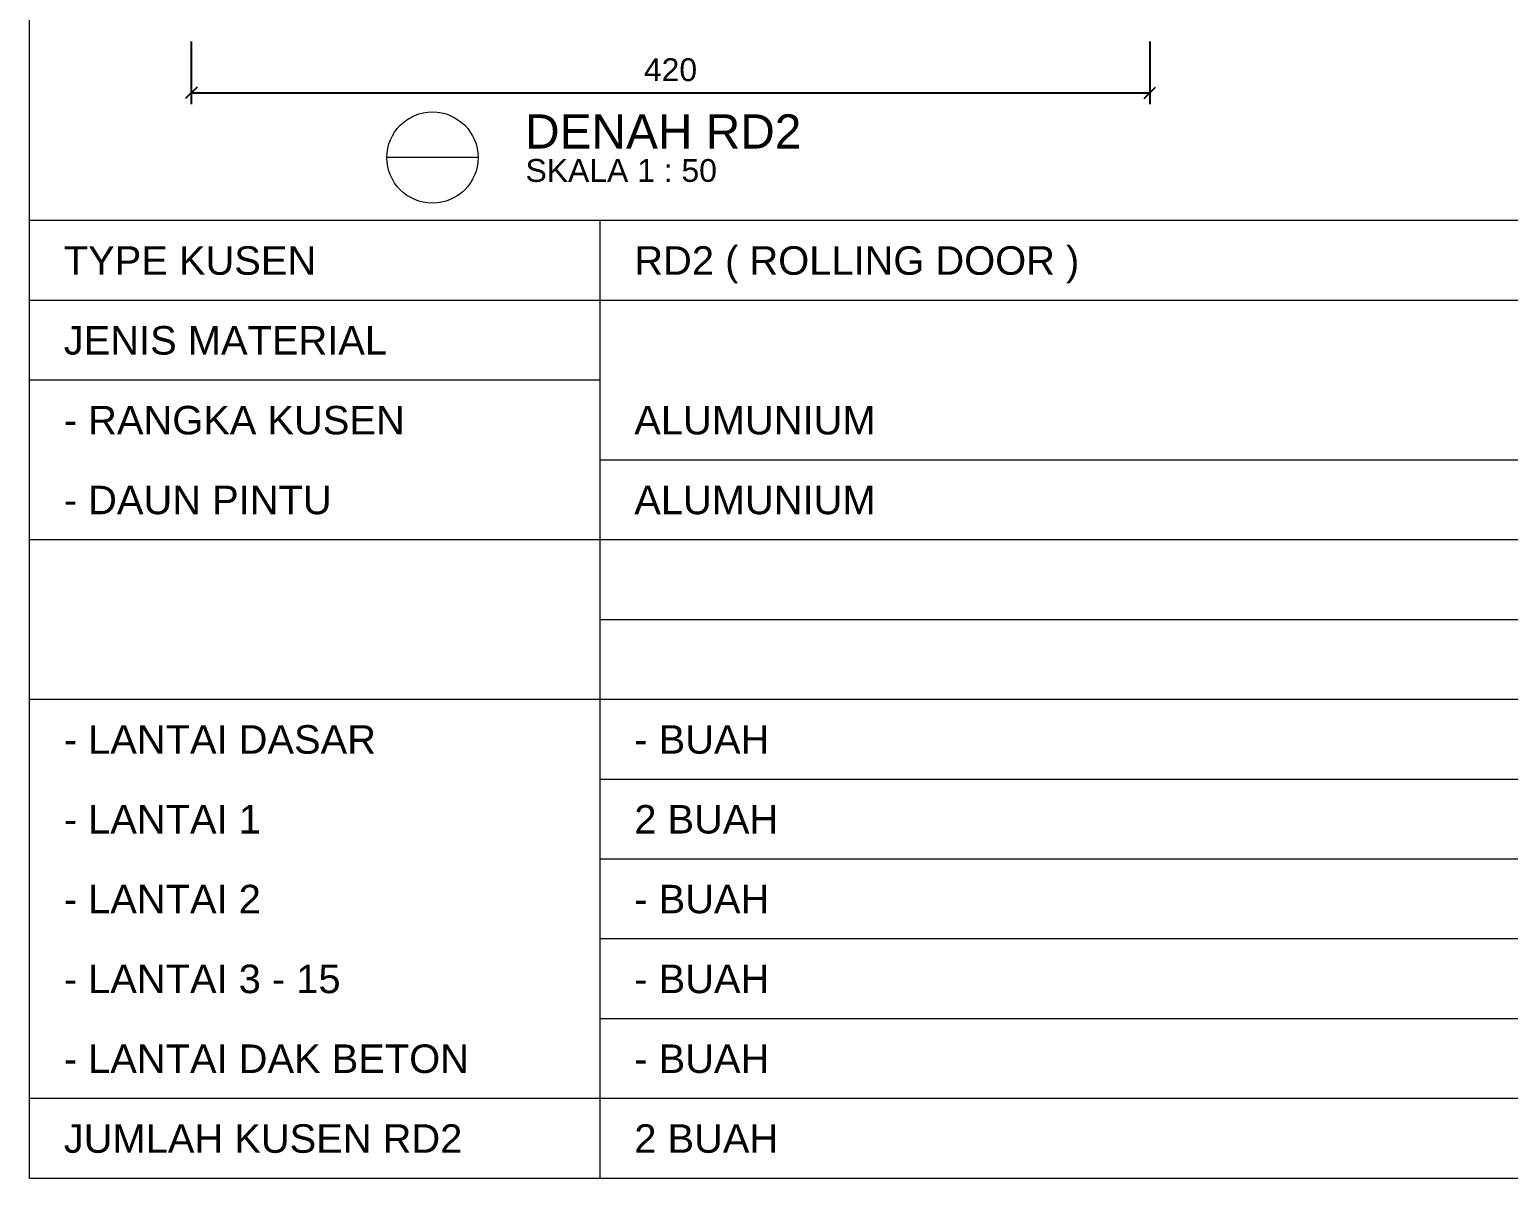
# Model space of a CAD drawing. Header units: millimetres. Extents: x -108 to 357, y -17 to 192.
# Drawn here: x 314.54 to 327.5, y 28.49 to 38.56 of the extents above; entities that cross this region are included whole.
import ezdxf
from ezdxf.enums import TextEntityAlignment as Align

# ---------------------------------------------------------------- set-up
doc = ezdxf.new("R2010")
doc.units = ezdxf.units.MM
doc.layers.get('defpoints').update_dxf_attribs({"color": 1})
for name, color, linetype, lineweight in [('lan', 7, 'Continuous', 15), ('NOT', 7, 'Continuous', 20), ('u', 6, 'Continuous', 20)]:
    doc.layers.add(name, color=color, linetype=linetype, lineweight=lineweight)
doc.styles.get("Standard").update_dxf_attribs({"font": 'arial.ttf'})
doc.dimstyles.new('SK-50', dxfattribs={"dimscale": 0, "dimtxt": 0.2, "dimasz": 0.1, "dimexe": 0.1, "dimexo": 0, "dimgap": 0.1, "dimtad": 1, "dimdec": 0, "dimlfac": 50, "dimzin": 0, "dimdsep": 46, "dimtxsty": 'Standard', "dimblk": 'OBLIQUE', "dimcen": 0.09, "dimclrd": 256, "dimclre": 256, "dimclrt": 256, "dimadec": 0, "dimazin": 0, "dimtfac": 1, "dimtdec": 0, "dimtofl": 0, "dimtmove": 0, "dimatfit": 3, "dimldrblk": 'OBLIQUE', "dimfxl": 0, "dimtolj": 1, "dimtzin": 0, "dimarcsym": 0})

# ---------------------------------------------------------------- blocks, each defined once
blk = doc.blocks.new('_Oblique')
at = {"color": 0, "linetype": 'ByBlock', "lineweight": -2}
blk.add_line((-0.5, -0.5), (0.5, 0.5), dxfattribs=at)
blk = doc.blocks.new('*D339')
at = {"layer": 'defpoints', "color": 0}
for p in [(315.961, 38.455), (324.361, 38.455), (324.361, 38.005)]:
    blk.add_point(p, dxfattribs=at)
at = {"layer": 'u', "lineweight": -2}
for p, q in [((315.961, 38.455), (315.961, 37.905)), ((324.361, 38.455), (324.361, 37.905)), ((315.961, 38.005), (324.361, 38.005))]:
    blk.add_line(p, q, dxfattribs=at)
at = {"layer": 'u', "lineweight": -2, "xscale": 0.1, "yscale": 0.1, "zscale": 0.1, "rotation": 180}
blk.add_blockref('_Oblique', (315.961, 38.005), dxfattribs=at)
at = {"layer": 'u', "lineweight": -2, "xscale": 0.1, "yscale": 0.1, "zscale": 0.1}
blk.add_blockref('_Oblique', (324.361, 38.005), dxfattribs=at)
at = {"layer": 'u', "insert": (320.161, 38.207), "char_height": 0.2, "attachment_point": 5}
blk.add_mtext('\\A1;420', dxfattribs=at)
blk = doc.blocks.new('Ndtpd')
blk.add_line((0.747, 0), (-0.747, 0))
blk.add_circle((0, 0), 0.747)
at = {"flags": 4}
for tag, height, p in [('NO', 0.5, (0, 0.148)), ('NOLBR', 0.3, (0, -0.398))]:
    blk.add_attdef(tag, text='', height=height, dxfattribs=at).set_placement(p, align=Align.CENTER)
for tag, p, height in [('NDTPD', (1.516, 0.148), 0.5), ('SKALA', (1.523, -0.398), 0.3)]:
    blk.add_attdef(tag, p, '', height=height, dxfattribs=at)

msp = doc.modelspace()

# ---------------------------------------------------------------- linework, layer by layer
at = {"layer": 'lan'}
for p, q in [((314.54364, 28.48506), (314.54364, 48.48506)), ((329.04364, 36.88506), (314.54364, 36.88506)), ((319.54364, 28.48506), (319.54364, 36.88506)), ((329.04364, 36.18506), (314.54364, 36.18506)), ((319.54364, 35.48506), (314.54364, 35.48506)), ((329.04364, 34.78506), (319.54364, 34.78506)), ((329.04364, 34.08506), (314.54364, 34.08506)), ((329.04364, 33.38506), (319.54364, 33.38506)), ((329.04364, 32.68506), (314.54364, 32.68506)), ((329.04364, 31.98506), (319.54364, 31.98506)), ((329.04364, 31.28506), (319.54364, 31.28506)), ((329.04364, 30.58506), (319.54364, 30.58506)), ((329.04364, 29.88506), (319.54364, 29.88506)), ((329.04364, 29.18506), (314.54364, 29.18506)), ((329.04364, 28.48506), (314.54364, 28.48506))]:
    msp.add_line(p, q, dxfattribs=at)

# ---------------------------------------------------------------- block references
at = {"layer": 'NOT'}
ref = msp.add_blockref('Ndtpd', (318.07477, 37.43786), dxfattribs=dict(at, xscale=0.5354752342704153, yscale=0.5354752342704153, zscale=0.5354752342704153))
ref.add_attrib('NDTPD', 'DENAH RD2', (318.88656, 37.51687), dxfattribs={"layer": '0', "height": 0.3, "flags": 4})
ref.add_attrib('SKALA', 'SKALA 1 : 50', (318.89043, 37.22454), dxfattribs={"layer": '0', "height": 0.2, "flags": 4})

# ---------------------------------------------------------------- texts
for s, p in [('TYPE KUSEN', (314.84364, 36.41006)), ('RD2 ( ROLLING DOOR )', (319.84364, 36.41006)), ('JENIS MATERIAL', (314.84364, 35.71006)), ('- RANGKA KUSEN', (314.84364, 35.01006)), ('ALUMUNIUM', (319.84364, 35.01006)), ('- DAUN PINTU', (314.84364, 34.31006)), ('ALUMUNIUM', (319.84364, 34.31006)), ('- LANTAI DASAR', (314.84364, 32.21006)), ('- BUAH', (319.84364, 32.21006)), ('- LANTAI 1', (314.84364, 31.51006)), ('2 BUAH', (319.84364, 31.51006)), ('- LANTAI 2', (314.84364, 30.81006)), ('- BUAH', (319.84364, 30.81006)), ('- LANTAI 3 - 15', (314.84364, 30.11006)), ('- BUAH', (319.84364, 30.11006)), ('- LANTAI DAK BETON', (314.84364, 29.41006)), ('- BUAH', (319.84364, 29.41006)), ('JUMLAH KUSEN RD2', (314.84364, 28.71006)), ('2 BUAH', (319.84364, 28.71006))]:
    msp.add_text(s, height=0.25, dxfattribs=at).set_placement(p)

# ---------------------------------------------------------------- dimensions: what is measured, and where the dimension line sits
at = {"layer": 'u'}
dim = msp.add_linear_dim(base=(324.3613, 38.00535), p1=(315.9613, 38.45535), p2=(324.3613, 38.45535), dimstyle='SK-50', override={"dimscale": 1, "dimtxt": 0.2}, dxfattribs=at)
dim.commit()
dim.dimension.update_dxf_attribs({"geometry": '*D339', "text_midpoint": (320.1613, 38.00535), "dimtype": 160})

doc.saveas('drawing.dxf')
